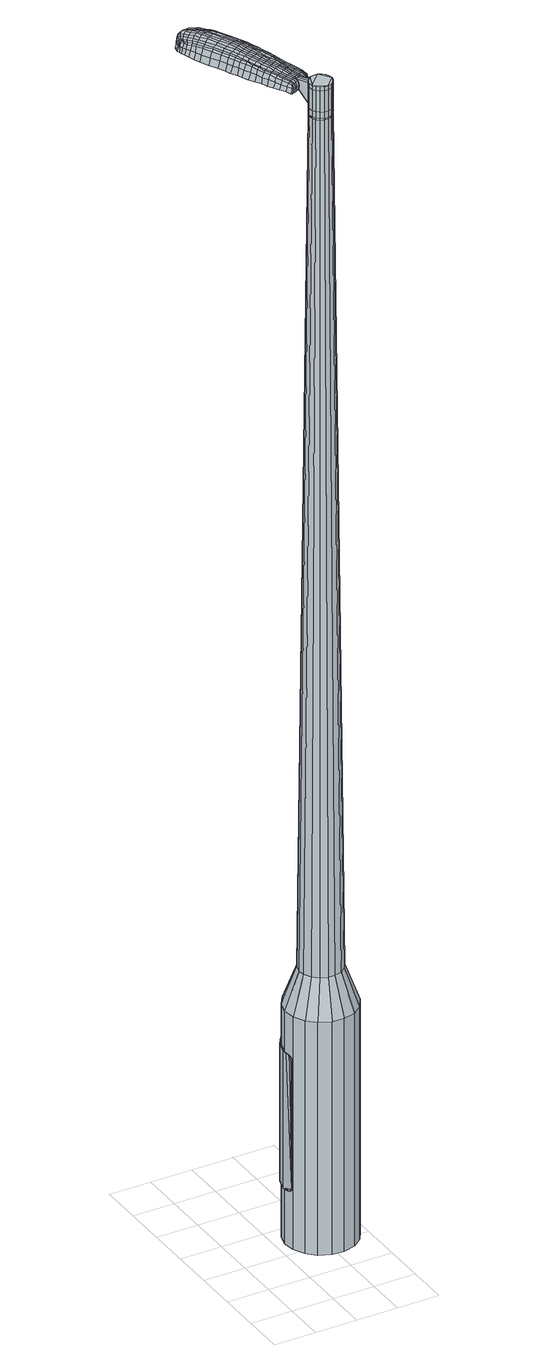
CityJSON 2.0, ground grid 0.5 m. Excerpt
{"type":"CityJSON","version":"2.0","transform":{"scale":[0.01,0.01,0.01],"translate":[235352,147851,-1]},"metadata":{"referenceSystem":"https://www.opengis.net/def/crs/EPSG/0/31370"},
"CityObjects":{
"object1":{"type":"GenericCityObject","attributes":{"cluster":310,"mean_distance_to_centroid":0.306,"new_centroid_x":235353.06,"new_centroid_y":147852.18,"mean_distance_to_camera":7.15,"H1":10.65,"H2":8.72,"Z_final":112.03,"cluster2":-1,"proj_x":235359.12,"proj_y":147849.14,"id_line":52495,"bearing_l":26.68,"distance":6.78,"orientation":"left","G_obj":116.68},"geometry":[{"type":"MultiSurface","lod":"2","boundaries":[[[0,1,2,3]],[[1,4,5,2]],[[4,6,7,5]],[[6,8,9,7]],[[8,10,11,9]],[[10,12,13,11]],[[12,14,15,13]],[[14,16,17,15]],[[16,18,19,17]],[[18,20,21,19]],[[20,22,23,21]],[[22,24,25,23]],[[24,26,27,25]],[[26,28,29,27]],[[28,30,31,29]],[[30,32,33,31]],[[32,34,35,33]],[[34,0,3,35]],[[36,37,38,39]],[[38,40,41,42]],[[41,43,42]],[[42,44,45,46]],[[45,47,46]],[[46,48,49,50]],[[49,51,50]],[[42,46,50,38]],[[50,52,39,38]],[[53,36,39]],[[2,5,7,35]],[[7,9,11,15]],[[11,13,15]],[[15,17,19,23]],[[19,21,23]],[[23,25,27,31]],[[27,29,31]],[[15,23,31,7]],[[31,33,35,7]],[[3,2,35]],[[1,0,54,55]],[[0,34,56,54]],[[34,32,57,56]],[[32,30,58,57]],[[30,28,59,58]],[[28,26,60,59]],[[26,24,61,60]],[[24,22,62,61]],[[22,20,63,62]],[[20,18,64,63]],[[18,16,65,64]],[[16,14,66,65]],[[14,12,67,66]],[[12,10,68,67]],[[10,8,69,68]],[[8,6,70,69]],[[6,4,71,70]],[[4,1,55,71]],[[55,54,72,73]],[[54,56,74,72]],[[56,57,75,74]],[[57,58,76,75]],[[58,59,77,76]],[[59,60,78,77]],[[60,61,79,78]],[[61,62,80,79]],[[62,63,81,80]],[[63,64,82,81]],[[64,65,83,82]],[[65,66,84,83]],[[66,67,85,84]],[[67,68,86,85]],[[68,69,87,86]],[[69,70,88,87]],[[70,71,89,88]],[[71,55,73,89]],[[90,91,92,73]],[[74,93,91,90]],[[94,95,93,74]],[[96,97,95,94]],[[77,98,97,96]],[[78,99,98,77]],[[79,100,99,78]],[[101,102,100,79]],[[81,103,102,101]],[[104,105,103,81]],[[83,106,105,104]],[[107,108,106,83]],[[109,110,108,107]],[[86,111,110,109]],[[87,112,111,86]],[[88,113,112,87]],[[114,115,113,88]],[[73,92,115,114]],[[116,117,118,119]],[[120,116,119,121]],[[122,120,121,123]],[[124,122,123,125]],[[126,124,125,127]],[[128,126,127,129]],[[130,128,129,131]],[[132,130,131,133]],[[134,132,133,135]],[[136,134,135,137]],[[138,136,137,139]],[[140,138,139,141]],[[142,140,141,143]],[[144,142,143,145]],[[146,144,145,147]],[[148,146,147,149]],[[72,90,73]],[[72,74,90]],[[75,94,74]],[[75,76,96,94]],[[76,77,96]],[[80,101,79]],[[80,81,101]],[[82,104,81]],[[82,83,104]],[[84,107,83]],[[84,85,109,107]],[[85,86,109]],[[89,114,88]],[[89,73,114]],[[150,92,91]],[[151,115,92]],[[151,113,115]],[[152,110,111]],[[152,153,108,110]],[[153,106,108]],[[154,105,106]],[[154,103,105]],[[155,102,103]],[[155,100,102]],[[156,97,98]],[[156,157,95,97]],[[157,93,95]],[[150,91,93]],[[39,52,148,158]],[[92,150,159,149]],[[53,39,158,117]],[[150,93,118,159]],[[36,53,117,116]],[[93,157,119,118]],[[37,36,116,120]],[[157,156,121,119]],[[38,37,120,122]],[[156,98,123,121]],[[40,38,122,124]],[[98,99,125,123]],[[41,40,124,126]],[[99,100,127,125]],[[43,41,126,128]],[[100,155,129,127]],[[42,43,128,130]],[[155,103,131,129]],[[44,42,130,132]],[[103,154,133,131]],[[45,44,132,134]],[[154,106,135,133]],[[47,45,134,136]],[[106,153,137,135]],[[46,47,136,138]],[[153,152,139,137]],[[48,46,138,140]],[[152,111,141,139]],[[49,48,140,142]],[[111,112,143,141]],[[51,49,142,144]],[[112,113,145,143]],[[50,51,144,146]],[[113,151,147,145]],[[52,50,146,148]],[[151,92,149,147]],[[148,149,160,161]],[[149,159,162,160]],[[159,118,163,162]],[[118,117,164,163]],[[117,158,165,164]],[[158,148,161,165]],[[166,167,168,169]],[[170,166,169,171]],[[166,170,172,173]],[[167,166,173,174]],[[175,176,177,178]],[[179,175,178,180]],[[175,179,181,182]],[[176,175,182,183]],[[184,185,186,187]],[[188,184,187,189]],[[184,188,190,191]],[[185,184,191,192]],[[193,194,195,196]],[[197,193,196,198]],[[193,197,199,200]],[[194,193,200,201]],[[202,203,204,205]],[[206,202,205,207]],[[202,206,208,209]],[[203,202,209,210]],[[211,212,213,214]],[[215,211,214,216]],[[211,215,217,218]],[[212,211,218,219]],[[220,221,222,223]],[[212,220,223,213]],[[220,212,219,224]],[[221,220,224,225]],[[226,227,228,229]],[[221,226,229,222]],[[226,221,225,230]],[[227,226,230,231]],[[232,170,171,233]],[[227,232,233,228]],[[232,227,231,234]],[[170,232,234,172]],[[235,236,237,238]],[[239,235,238,240]],[[235,239,241,242]],[[236,235,242,243]],[[244,245,246,247]],[[236,244,247,237]],[[244,236,243,248]],[[245,244,248,249]],[[250,251,252,253]],[[245,250,253,246]],[[250,245,249,254]],[[251,250,254,255]],[[256,257,258,259]],[[251,256,259,252]],[[256,251,255,260]],[[257,256,260,261]],[[262,167,174,263]],[[257,262,263,258]],[[262,257,261,264]],[[167,262,264,168]],[[265,266,267,268]],[[269,265,268,270]],[[265,269,271,272]],[[266,265,272,273]],[[274,275,276,277]],[[266,274,277,267]],[[274,266,273,278]],[[275,274,278,279]],[[280,281,282,283]],[[275,280,283,276]],[[280,275,279,284]],[[281,280,284,285]],[[286,179,180,287]],[[281,286,287,282]],[[286,281,285,288]],[[179,286,288,181]],[[289,290,291,292]],[[293,289,292,294]],[[289,293,295,296]],[[290,289,296,297]],[[298,299,300,301]],[[290,298,301,291]],[[298,290,297,302]],[[299,298,302,303]],[[304,305,306,307]],[[299,304,307,300]],[[304,299,303,308]],[[305,304,308,309]],[[310,311,312,313]],[[305,310,313,306]],[[310,305,309,314]],[[311,310,314,315]],[[316,176,183,317]],[[311,316,317,312]],[[316,311,315,318]],[[176,316,318,177]],[[319,205,204,320]],[[321,319,320,322]],[[319,321,323,324]],[[205,319,324,207]],[[325,321,322,326]],[[327,325,326,328]],[[325,327,329,330]],[[321,325,330,323]],[[331,327,328,332]],[[333,331,332,334]],[[331,333,335,336]],[[327,331,336,329]],[[337,333,334,338]],[[339,337,338,340]],[[337,339,341,342]],[[333,337,342,335]],[[343,339,340,344]],[[194,343,344,195]],[[343,194,201,345]],[[339,343,345,341]],[[346,347,192,191]],[[348,346,191,190]],[[346,348,349,350]],[[347,346,350,351]],[[352,353,351,350]],[[354,352,350,349]],[[352,354,355,356]],[[353,352,356,357]],[[358,359,357,356]],[[360,358,356,355]],[[358,360,361,362]],[[359,358,362,363]],[[364,365,363,362]],[[366,364,362,361]],[[364,366,199,197]],[[365,364,197,198]],[[367,368,369,370]],[[269,367,370,271]],[[367,269,270,371]],[[368,367,371,372]],[[373,188,189,374]],[[368,373,374,369]],[[373,368,372,375]],[[188,373,375,190]],[[376,377,378,379]],[[215,376,379,217]],[[376,215,216,380]],[[377,376,380,381]],[[382,383,384,385]],[[377,382,385,378]],[[382,377,381,386]],[[383,382,386,387]],[[388,185,192,389]],[[383,388,389,384]],[[388,383,387,390]],[[185,388,390,186]],[[391,392,393,394]],[[173,391,394,174]],[[391,173,172,395]],[[392,391,395,396]],[[397,398,399,400]],[[392,397,400,393]],[[397,392,396,401]],[[398,397,401,402]],[[403,196,195,404]],[[398,403,404,399]],[[403,398,402,405]],[[196,403,405,198]],[[406,407,408,409]],[[178,406,409,180]],[[406,178,177,410]],[[407,406,410,411]],[[412,200,199,413]],[[407,412,413,408]],[[412,407,411,414]],[[200,412,414,201]],[[415,416,417,418]],[[293,415,418,295]],[[415,293,294,419]],[[416,415,419,420]],[[421,206,207,422]],[[416,421,422,417]],[[421,416,420,423]],[[206,421,423,208]],[[424,425,426,427]],[[239,424,427,241]],[[424,239,240,428]],[[425,424,428,429]],[[430,431,432,433]],[[425,430,433,426]],[[430,425,429,434]],[[431,430,434,435]],[[436,203,210,437]],[[431,436,437,432]],[[436,431,435,438]],[[203,436,438,204]],[[439,440,429,428]],[[238,439,428,240]],[[439,238,237,441]],[[440,439,441,442]],[[443,444,435,434]],[[440,443,434,429]],[[443,440,442,445]],[[444,443,445,446]],[[447,320,204,438]],[[444,447,438,435]],[[447,444,446,448]],[[320,447,448,322]],[[449,450,451,452]],[[296,449,452,297]],[[449,296,295,418]],[[450,449,418,417]],[[453,324,323,454]],[[450,453,454,451]],[[453,450,417,422]],[[324,453,422,207]],[[455,456,442,441]],[[247,455,441,237]],[[455,247,246,457]],[[456,455,457,458]],[[459,460,446,445]],[[456,459,445,442]],[[459,456,458,461]],[[460,459,461,462]],[[463,326,322,448]],[[460,463,448,446]],[[463,460,462,464]],[[326,463,464,328]],[[465,466,467,468]],[[302,465,468,303]],[[465,302,297,452]],[[466,465,452,451]],[[469,330,329,470]],[[466,469,470,467]],[[469,466,451,454]],[[330,469,454,323]],[[471,472,458,457]],[[253,471,457,246]],[[471,253,252,473]],[[472,471,473,474]],[[475,476,462,461]],[[472,475,461,458]],[[475,472,474,477]],[[476,475,477,478]],[[479,332,328,464]],[[476,479,464,462]],[[479,476,478,480]],[[332,479,480,334]],[[481,482,483,484]],[[308,481,484,309]],[[481,308,303,468]],[[482,481,468,467]],[[485,336,335,486]],[[482,485,486,483]],[[485,482,467,470]],[[336,485,470,329]],[[487,488,474,473]],[[259,487,473,252]],[[487,259,258,489]],[[488,487,489,490]],[[491,492,478,477]],[[488,491,477,474]],[[491,488,490,493]],[[492,491,493,494]],[[495,338,334,480]],[[492,495,480,478]],[[495,492,494,496]],[[338,495,496,340]],[[497,498,499,500]],[[314,497,500,315]],[[497,314,309,484]],[[498,497,484,483]],[[501,342,341,502]],[[498,501,502,499]],[[501,498,483,486]],[[342,501,486,335]],[[503,504,490,489]],[[263,503,489,258]],[[503,263,174,394]],[[504,503,394,393]],[[505,506,494,493]],[[504,505,493,490]],[[505,504,393,400]],[[506,505,400,399]],[[507,344,340,496]],[[506,507,496,494]],[[507,506,399,404]],[[344,507,404,195]],[[508,509,411,410]],[[318,508,410,177]],[[508,318,315,500]],[[509,508,500,499]],[[510,345,201,414]],[[509,510,414,411]],[[510,509,499,502]],[[345,510,502,341]],[[511,512,372,371]],[[268,511,371,270]],[[511,268,267,513]],[[512,511,513,514]],[[515,348,190,375]],[[512,515,375,372]],[[515,512,514,516]],[[348,515,516,349]],[[517,518,519,520]],[[218,517,520,219]],[[517,218,217,379]],[[518,517,379,378]],[[521,522,523,524]],[[518,521,524,519]],[[521,518,378,385]],[[522,521,385,384]],[[525,347,351,526]],[[522,525,526,523]],[[525,522,384,389]],[[347,525,389,192]],[[527,528,514,513]],[[277,527,513,267]],[[527,277,276,529]],[[528,527,529,530]],[[531,354,349,516]],[[528,531,516,514]],[[531,528,530,532]],[[354,531,532,355]],[[533,534,535,536]],[[224,533,536,225]],[[533,224,219,520]],[[534,533,520,519]],[[537,538,539,540]],[[534,537,540,535]],[[537,534,519,524]],[[538,537,524,523]],[[541,353,357,542]],[[538,541,542,539]],[[541,538,523,526]],[[353,541,526,351]],[[543,544,530,529]],[[283,543,529,276]],[[543,283,282,545]],[[544,543,545,546]],[[547,360,355,532]],[[544,547,532,530]],[[547,544,546,548]],[[360,547,548,361]],[[549,550,551,552]],[[230,549,552,231]],[[549,230,225,536]],[[550,549,536,535]],[[553,554,555,556]],[[550,553,556,551]],[[553,550,535,540]],[[554,553,540,539]],[[557,359,363,558]],[[554,557,558,555]],[[557,554,539,542]],[[359,557,542,357]],[[559,560,546,545]],[[287,559,545,282]],[[559,287,180,409]],[[560,559,409,408]],[[561,366,361,548]],[[560,561,548,546]],[[561,560,408,413]],[[366,561,413,199]],[[562,563,396,395]],[[234,562,395,172]],[[562,234,231,552]],[[563,562,552,551]],[[564,565,402,401]],[[563,564,401,396]],[[564,563,551,556]],[[565,564,556,555]],[[566,365,198,405]],[[565,566,405,402]],[[566,565,555,558]],[[365,566,558,363]],[[567,568,569,570]],[[570,569,571,572]],[[573,571,569,574]],[[574,569,568,575]],[[576,577,578,579]],[[579,578,580,581]],[[582,580,578,583]],[[583,578,577,584]],[[585,586,587,588]],[[588,587,589,590]],[[591,589,587,592]],[[592,587,586,593]],[[594,595,596,597]],[[597,596,598,599]],[[600,598,596,601]],[[601,596,595,602]],[[603,604,605,606]],[[606,605,607,608]],[[609,607,605,610]],[[610,605,604,611]],[[612,613,614,615]],[[615,614,616,617]],[[618,616,614,619]],[[619,614,613,620]],[[621,622,623,624]],[[624,623,613,612]],[[620,613,623,625]],[[625,623,622,626]],[[627,628,629,630]],[[630,629,622,621]],[[626,622,629,631]],[[631,629,628,632]],[[572,571,633,634]],[[634,633,628,627]],[[632,628,633,635]],[[635,633,571,573]],[[636,637,638,639]],[[639,638,640,641]],[[642,640,638,643]],[[643,638,637,644]],[[645,646,647,648]],[[648,647,637,636]],[[644,637,647,649]],[[649,647,646,650]],[[651,652,653,654]],[[654,653,646,645]],[[650,646,653,655]],[[655,653,652,656]],[[657,658,659,660]],[[660,659,652,651]],[[656,652,659,661]],[[661,659,658,662]],[[575,568,663,664]],[[664,663,658,657]],[[662,658,663,665]],[[665,663,568,567]],[[666,667,668,669]],[[669,668,670,671]],[[672,670,668,673]],[[673,668,667,674]],[[675,676,677,678]],[[678,677,667,666]],[[674,667,677,679]],[[679,677,676,680]],[[681,682,683,684]],[[684,683,676,675]],[[680,676,683,685]],[[685,683,682,686]],[[581,580,687,688]],[[688,687,682,681]],[[686,682,687,689]],[[689,687,580,582]],[[690,691,692,693]],[[693,692,694,695]],[[696,694,692,697]],[[697,692,691,698]],[[699,700,701,702]],[[702,701,691,690]],[[698,691,701,703]],[[703,701,700,704]],[[705,706,707,708]],[[708,707,700,699]],[[704,700,707,709]],[[709,707,706,710]],[[711,712,713,714]],[[714,713,706,705]],[[710,706,713,715]],[[715,713,712,716]],[[584,577,717,718]],[[718,717,712,711]],[[716,712,717,719]],[[719,717,577,576]],[[603,606,720,721]],[[721,720,722,723]],[[724,722,720,725]],[[725,720,606,608]],[[723,722,726,727]],[[727,726,728,729]],[[730,728,726,731]],[[731,726,722,724]],[[729,728,732,733]],[[733,732,734,735]],[[736,734,732,737]],[[737,732,728,730]],[[735,734,738,739]],[[739,738,740,741]],[[742,740,738,743]],[[743,738,734,736]],[[741,740,744,745]],[[745,744,595,594]],[[602,595,744,746]],[[746,744,740,742]],[[593,747,748,592]],[[592,748,749,591]],[[750,749,748,751]],[[751,748,747,752]],[[752,753,754,751]],[[751,754,755,750]],[[756,755,754,757]],[[757,754,753,758]],[[758,759,760,757]],[[757,760,761,756]],[[762,761,760,763]],[[763,760,759,764]],[[764,765,766,763]],[[763,766,767,762]],[[600,767,766,598]],[[598,766,765,599]],[[768,769,770,771]],[[771,770,670,672]],[[671,670,770,772]],[[772,770,769,773]],[[590,589,774,775]],[[775,774,769,768]],[[773,769,774,776]],[[776,774,589,591]],[[777,778,779,780]],[[780,779,616,618]],[[617,616,779,781]],[[781,779,778,782]],[[783,784,785,786]],[[786,785,778,777]],[[782,778,785,787]],[[787,785,784,788]],[[593,586,789,790]],[[790,789,784,783]],[[788,784,789,791]],[[791,789,586,585]],[[792,793,794,795]],[[795,794,574,575]],[[573,574,794,796]],[[796,794,793,797]],[[798,799,800,801]],[[801,800,793,792]],[[797,793,800,802]],[[802,800,799,803]],[[594,597,804,805]],[[805,804,799,798]],[[803,799,804,806]],[[806,804,597,599]],[[807,808,809,810]],[[810,809,579,581]],[[576,579,809,811]],[[811,809,808,812]],[[600,601,813,814]],[[814,813,808,807]],[[812,808,813,815]],[[815,813,601,602]],[[816,694,817]],[[817,694,696]],[[695,694,818]],[[818,694,816,819]],[[608,607,820,821]],[[821,820,816,817]],[[819,816,820,822]],[[822,820,607,609]],[[823,824,640,825]],[[825,640,642]],[[641,640,826]],[[826,640,824,827]],[[828,829,830,831]],[[831,830,824,823]],[[827,824,830,832]],[[832,830,829,833]],[[611,604,834,835]],[[835,834,829,828]],[[833,829,834,836]],[[836,834,604,603]],[[827,837,838,826]],[[826,838,639,641]],[[636,639,838,839]],[[839,838,837,840]],[[833,841,842,832]],[[832,842,837,827]],[[840,837,842,843]],[[843,842,841,844]],[[603,721,845,836]],[[836,845,841,833]],[[844,841,845,846]],[[846,845,721,723]],[[847,848,849]],[[849,848,697,698]],[[696,697,848,817]],[[724,725,850,851]],[[851,850,848,847]],[[817,848,850,821]],[[821,850,725,608]],[[840,852,853,839]],[[839,853,648,636]],[[645,648,853,854]],[[854,853,852,855]],[[844,856,857,843]],[[843,857,852,840]],[[855,852,857,858]],[[858,857,856,859]],[[723,727,860,846]],[[846,860,856,844]],[[859,856,860,861]],[[861,860,727,729]],[[862,863,864]],[[864,863,703,704]],[[698,703,863,849]],[[849,863,847]],[[730,731,865,866]],[[866,865,863,862]],[[847,863,865,851]],[[851,865,731,724]],[[855,867,868,854]],[[854,868,654,645]],[[651,654,868,869]],[[869,868,867,870]],[[859,871,872,858]],[[858,872,867,855]],[[870,867,872,873]],[[873,872,871,874]],[[729,733,875,861]],[[861,875,871,859]],[[874,871,875,876]],[[876,875,733,735]],[[877,878,879,880]],[[880,879,709,710]],[[704,709,879,864]],[[864,879,878,862]],[[736,737,881,882]],[[882,881,878,877]],[[862,878,881,866]],[[866,881,737,730]],[[870,883,884,869]],[[869,884,660,651]],[[657,660,884,885]],[[885,884,883,886]],[[874,887,888,873]],[[873,888,883,870]],[[886,883,888,889]],[[889,888,887,890]],[[735,739,891,876]],[[876,891,887,874]],[[890,887,891,892]],[[892,891,739,741]],[[893,894,895,896]],[[896,895,715,716]],[[710,715,895,880]],[[880,895,894,877]],[[742,743,897,898]],[[898,897,894,893]],[[877,894,897,882]],[[882,897,743,736]],[[886,899,900,885]],[[885,900,664,657]],[[575,664,900,795]],[[795,900,899,792]],[[890,901,902,889]],[[889,902,899,886]],[[792,899,902,801]],[[801,902,901,798]],[[741,745,903,892]],[[892,903,901,890]],[[798,901,903,805]],[[805,903,745,594]],[[812,904,905,811]],[[811,905,719,576]],[[716,719,905,896]],[[896,905,904,893]],[[602,746,906,815]],[[815,906,904,812]],[[893,904,906,898]],[[898,906,746,742]],[[773,907,908,772]],[[772,908,669,671]],[[666,669,908,909]],[[909,908,907,910]],[[591,749,911,776]],[[776,911,907,773]],[[910,907,911,912]],[[912,911,749,750]],[[913,914,915,916]],[[916,915,619,620]],[[618,619,915,780]],[[780,915,914,777]],[[917,918,919,920]],[[920,919,914,913]],[[777,914,919,786]],[[786,919,918,783]],[[752,747,921,922]],[[922,921,918,917]],[[783,918,921,790]],[[790,921,747,593]],[[910,923,924,909]],[[909,924,678,666]],[[675,678,924,925]],[[925,924,923,926]],[[750,755,927,912]],[[912,927,923,910]],[[926,923,927,928]],[[928,927,755,756]],[[929,930,931,932]],[[932,931,625,626]],[[620,625,931,916]],[[916,931,930,913]],[[933,934,935,936]],[[936,935,930,929]],[[913,930,935,920]],[[920,935,934,917]],[[758,753,937,938]],[[938,937,934,933]],[[917,934,937,922]],[[922,937,753,752]],[[926,939,940,925]],[[925,940,684,675]],[[681,684,940,941]],[[941,940,939,942]],[[756,761,943,928]],[[928,943,939,926]],[[942,939,943,944]],[[944,943,761,762]],[[945,946,947,948]],[[948,947,631,632]],[[626,631,947,932]],[[932,947,946,929]],[[949,950,951,952]],[[952,951,946,945]],[[929,946,951,936]],[[936,951,950,933]],[[764,759,953,954]],[[954,953,950,949]],[[933,950,953,938]],[[938,953,759,758]],[[942,955,956,941]],[[941,956,688,681]],[[581,688,956,810]],[[810,956,955,807]],[[762,767,957,944]],[[944,957,955,942]],[[807,955,957,814]],[[814,957,767,600]],[[797,958,959,796]],[[796,959,635,573]],[[632,635,959,948]],[[948,959,958,945]],[[803,960,961,802]],[[802,961,958,797]],[[945,958,961,952]],[[952,961,960,949]],[[599,765,962,806]],[[806,962,960,803]],[[949,960,962,954]],[[954,962,765,764]],[[567,570,169,168]],[[570,572,171,169]],[[582,583,182,181]],[[583,584,183,182]],[[585,588,187,186]],[[588,590,189,187]],[[609,610,209,208]],[[610,611,210,209]],[[612,615,214,213]],[[615,617,216,214]],[[621,624,223,222]],[[624,612,213,223]],[[627,630,229,228]],[[630,621,222,229]],[[572,634,233,171]],[[634,627,228,233]],[[642,643,242,241]],[[643,644,243,242]],[[644,649,248,243]],[[649,650,249,248]],[[650,655,254,249]],[[655,656,255,254]],[[656,661,260,255]],[[661,662,261,260]],[[662,665,264,261]],[[665,567,168,264]],[[672,673,272,271]],[[673,674,273,272]],[[674,679,278,273]],[[679,680,279,278]],[[680,685,284,279]],[[685,686,285,284]],[[686,689,288,285]],[[689,582,181,288]],[[690,693,292,291]],[[693,695,294,292]],[[699,702,301,300]],[[702,690,291,301]],[[705,708,307,306]],[[708,699,300,307]],[[711,714,313,312]],[[714,705,306,313]],[[584,718,317,183]],[[718,711,312,317]],[[768,771,370,369]],[[771,672,271,370]],[[590,775,374,189]],[[775,768,369,374]],[[617,781,380,216]],[[781,782,381,380]],[[782,787,386,381]],[[787,788,387,386]],[[788,791,390,387]],[[791,585,186,390]],[[695,818,419,294]],[[818,819,420,419]],[[819,822,423,420]],[[822,609,208,423]],[[823,825,427,426]],[[825,642,241,427]],[[828,831,433,432]],[[831,823,426,433]],[[611,835,437,210]],[[835,828,432,437]],[[963,964,965,966]],[[967,968,966,965]],[[969,970,971,972]],[[973,974,975,976]],[[964,977,978,965]],[[979,967,965,978]],[[980,969,972,981]],[[982,983,974,973]],[[977,984,985,978]],[[985,986,979,978]],[[987,980,981,988]],[[989,983,982,990]],[[984,991,992,985]],[[992,993,986,985]],[[994,987,988,995]],[[996,989,990,997]],[[998,999,1000,1001]],[[1002,1003,999,998]],[[1002,1004,1005,1003]],[[1004,1006,1007,1005]],[[1008,1009,1010,1011]],[[1012,1013,1009,1008]],[[1014,1015,1013,1012]],[[1016,1017,1015,1014]],[[1011,1000,999,1008]],[[1008,999,1003,1012]],[[1003,1005,1014,1012]],[[1005,1007,1016,1014]],[[972,971,968,967]],[[981,972,967,979]],[[986,988,981,979]],[[993,995,988,986]],[[973,976,970,969]],[[982,973,969,980]],[[990,982,980,987]],[[997,990,987,994]],[[974,998,1001,975]],[[983,1002,998,974]],[[1004,1002,983,989]],[[1006,1004,989,996]],[[1018,1019,1020,1021]],[[1020,1022,1023,1024]],[[1020,1024,1025,1026]],[[1020,1026,1021]],[[1027,1018,1021,1028]],[[1029,1028,1021,1030]],[[1031,1030,1021]],[[1032,1020,1019,1033]],[[1034,1032,1033,1035]],[[1036,1034,1035,1037]],[[1038,1036,1037,1039]],[[1040,1038,1039,1041]],[[1041,1042,1043,1044]],[[1041,1044,1045,1046]],[[1041,1046,1047,1048]],[[1047,1049,1050,1051]],[[1047,1051,1052,1053]],[[1047,1053,1048]],[[1041,1048,1040]],[[1054,1055,1019,1018]],[[1056,1057,1022,1020]],[[1058,1059,1031,1021]],[[1055,1060,1033,1019]],[[1061,1056,1020,1032]],[[1060,1062,1035,1033]],[[1063,1061,1032,1034]],[[1062,1064,1037,1035]],[[1065,1063,1034,1036]],[[1064,1066,1039,1037]],[[1067,1065,1036,1038]],[[1066,1068,1041,1039]],[[1069,1067,1038,1040]],[[1068,1070,1042,1041]],[[1071,1072,1049,1047]],[[1073,1069,1040,1048]],[[1043,1042,1070,1074]],[[1044,1043,1074,1075]],[[1045,1044,1075,1076]],[[1046,1045,1076,1077]],[[1047,1046,1077,1071]],[[1078,1054,1018,1027]],[[1079,1078,1027,1028]],[[1080,1079,1028,1029]],[[1081,1080,1029,1030]],[[1059,1081,1030,1031]],[[1023,1022,1057,1082]],[[1050,1049,1072,1083]],[[1024,1023,1082,1084]],[[1025,1024,1084,1085]],[[1026,1025,1085,1086]],[[1021,1026,1086,1058]],[[1051,1050,1083,1087]],[[1052,1051,1087,1088]],[[1053,1052,1088,1089]],[[1048,1053,1089,1073]]]}]}
},
"vertices":[
[85,157,384],[99,161,384],[99,161,96],[85,157,96],[113,160,384],[113,160,96],[127,154,384],[127,154,96],[137,144,384],[137,144,96],[144,131,384],[144,131,96],[146,116,384],[146,116,96],[142,102,384],[142,102,96],[134,90,384],[134,90,96],[123,81,384],[123,81,96],[108,77,384],[108,77,96],[94,78,384],[94,78,96],[80,84,384],[80,84,96],[70,94,384],[70,94,96],[63,107,384],[63,107,96],[61,121,384],[61,121,96],[65,136,384],[65,136,96],[73,148,384],[73,148,96],[91,124,1524],[90,120,1524],[91,115,1524],[97,131,1524],[93,111,1524],[96,108,1524],[105,106,1524],[100,106,1524],[110,107,1524],[113,110,1524],[117,118,1524],[116,114,1524],[116,123,1524],[114,127,1524],[107,132,1524],[111,130,1524],[102,132,1524],[94,128,1524],[92,141,429],[101,144,429],[85,136,429],[80,129,429],[78,120,429],[79,112,429],[83,104,429],[90,98,429],[98,94,429],[106,94,429],[115,96,429],[122,102,429],[127,109,429],[129,117,429],[128,126,429],[124,134,429],[117,140,429],[109,143,429],[97,131,1483],[102,132,1483],[94,128,1483],[91,124,1483],[90,120,1483],[91,115,1483],[93,111,1483],[96,108,1483],[100,106,1483],[105,106,1483],[110,107,1483],[113,110,1483],[116,114,1483],[117,118,1483],[116,123,1483],[114,127,1483],[111,130,1483],[107,132,1483],[98,130,1483],[98,130,1485],[102,132,1485],[94,128,1485],[92,124,1483],[92,124,1485],[91,120,1483],[91,120,1485],[91,115,1485],[93,111,1485],[96,108,1485],[101,106,1483],[101,106,1485],[105,106,1485],[109,107,1483],[109,107,1485],[113,110,1485],[115,114,1483],[115,114,1485],[116,118,1483],[116,118,1485],[116,123,1485],[114,127,1485],[111,130,1485],[107,131,1483],[107,131,1485],[91,124,1519],[94,128,1519],[94,128,1493],[91,124,1493],[90,120,1519],[90,120,1493],[91,115,1519],[91,115,1493],[93,111,1519],[93,111,1493],[96,108,1519],[96,108,1493],[100,106,1519],[100,106,1493],[105,106,1519],[105,106,1493],[110,107,1519],[110,107,1493],[113,110,1519],[113,110,1493],[116,114,1519],[116,114,1493],[117,118,1519],[117,118,1493],[116,123,1519],[116,123,1493],[114,127,1519],[114,127,1493],[111,130,1519],[111,130,1493],[107,132,1519],[107,132,1493],[102,132,1519],[102,132,1493],[97,131,1485],[107,132,1485],[117,118,1485],[116,114,1485],[110,107,1485],[100,106,1485],[90,120,1485],[91,124,1485],[97,131,1519],[97,131,1493],[92,149,1513],[92,149,1518],[89,148,1513],[86,146,1513],[86,146,1518],[89,148,1518],[73,223,1519],[76,216,1518],[77,218,1509],[74,224,1510],[70,230,1519],[70,232,1510],[69,229,1526],[72,221,1525],[75,215,1525],[39,205,1519],[42,199,1518],[44,199,1525],[41,205,1525],[35,213,1519],[36,213,1526],[33,214,1510],[37,206,1510],[40,200,1509],[21,279,1519],[25,281,1519],[24,281,1513],[21,280,1513],[18,276,1519],[18,277,1513],[19,275,1524],[22,277,1524],[26,279,1524],[55,213,1530],[58,206,1529],[61,208,1529],[58,214,1530],[51,221,1531],[54,222,1531],[47,219,1530],[52,211,1530],[55,205,1529],[91,141,1512],[94,142,1512],[93,143,1517],[91,142,1517],[89,139,1512],[88,141,1517],[88,140,1506],[91,141,1506],[93,143,1506],[46,275,1519],[47,272,1519],[48,274,1512],[46,276,1512],[44,277,1518],[45,278,1512],[43,276,1522],[44,274,1523],[46,271,1524],[50,268,1519],[53,263,1519],[54,265,1512],[51,270,1512],[49,267,1524],[52,262,1525],[56,258,1519],[59,251,1519],[60,253,1511],[57,260,1511],[55,257,1526],[59,250,1526],[65,241,1519],[65,243,1510],[64,239,1526],[103,155,1513],[100,162,1513],[99,161,1518],[102,154,1517],[105,149,1512],[104,150,1516],[105,151,1506],[103,156,1507],[100,163,1507],[97,169,1514],[94,176,1515],[93,174,1520],[96,167,1519],[97,170,1507],[94,177,1507],[91,182,1515],[88,189,1516],[87,188,1522],[90,181,1521],[92,184,1508],[89,191,1508],[85,196,1517],[82,203,1517],[81,201,1524],[84,195,1523],[86,198,1508],[83,205,1509],[79,210,1518],[78,208,1524],[80,211,1509],[13,260,1519],[14,256,1519],[16,257,1524],[14,260,1523],[13,262,1518],[14,262,1522],[11,262,1512],[12,260,1512],[13,257,1512],[16,252,1519],[18,247,1519],[20,247,1525],[17,252,1524],[14,252,1512],[16,247,1512],[21,241,1519],[24,234,1519],[26,234,1526],[22,241,1526],[19,241,1511],[22,234,1511],[29,224,1519],[31,223,1526],[27,224,1510],[75,141,1513],[72,148,1513],[70,148,1507],[74,142,1507],[79,137,1512],[77,137,1506],[79,138,1516],[77,141,1517],[73,148,1518],[68,154,1514],[64,161,1515],[63,161,1507],[66,155,1507],[69,154,1519],[66,161,1520],[60,167,1515],[57,174,1516],[55,174,1508],[59,168,1508],[62,167,1521],[58,174,1522],[53,180,1517],[49,187,1517],[47,187,1509],[51,181,1508],[55,180,1523],[51,186,1524],[46,193,1518],[44,193,1509],[48,193,1524],[88,147,1519],[91,148,1519],[85,153,1520],[87,154,1520],[82,152,1520],[86,145,1519],[82,160,1522],[84,161,1522],[78,167,1523],[81,168,1523],[75,165,1523],[79,159,1521],[75,173,1524],[77,174,1524],[72,180,1525],[74,181,1525],[69,178,1525],[72,172,1524],[68,186,1526],[71,188,1526],[65,193,1527],[68,194,1527],[62,192,1527],[65,185,1526],[61,200,1528],[64,201,1528],[58,198,1528],[24,275,1527],[27,276,1527],[20,272,1526],[22,268,1527],[26,271,1528],[29,272,1528],[28,265,1529],[32,267,1529],[25,263,1528],[28,256,1530],[32,259,1530],[35,260,1530],[35,252,1531],[38,254,1531],[31,250,1530],[36,242,1531],[39,244,1531],[42,245,1531],[45,232,1531],[48,234,1531],[41,230,1531],[13,264,1518],[13,267,1519],[12,268,1513],[11,265,1513],[14,263,1523],[15,266,1523],[16,272,1519],[15,272,1513],[17,271,1524],[42,278,1518],[40,279,1518],[40,278,1523],[42,277,1523],[43,279,1513],[40,281,1513],[36,281,1519],[32,281,1519],[33,280,1524],[36,279,1523],[36,282,1513],[32,282,1513],[28,281,1519],[29,280,1524],[28,282,1513],[71,220,1528],[69,219,1528],[72,213,1528],[74,214,1527],[67,228,1528],[66,227,1529],[67,218,1529],[64,217,1530],[67,210,1529],[70,212,1528],[63,226,1529],[60,225,1530],[61,216,1530],[64,209,1529],[57,224,1531],[42,206,1528],[44,207,1529],[40,215,1529],[38,213,1528],[46,200,1527],[48,201,1528],[48,209,1529],[43,217,1530],[51,203,1528],[80,135,1512],[82,136,1512],[82,138,1517],[80,137,1517],[79,136,1506],[81,137,1506],[85,138,1512],[85,139,1517],[84,138,1506],[104,147,1512],[103,147,1512],[103,148,1506],[105,148,1506],[103,148,1517],[102,147,1517],[101,145,1512],[98,144,1512],[98,145,1506],[101,147,1506],[100,146,1517],[98,145,1517],[96,143,1512],[96,144,1506],[95,144,1517],[101,153,1519],[100,152,1519],[98,160,1520],[96,159,1520],[98,151,1519],[95,150,1519],[94,158,1520],[92,157,1520],[93,149,1519],[90,156,1520],[78,142,1519],[80,142,1519],[76,149,1520],[74,148,1520],[83,144,1519],[79,150,1520],[95,167,1521],[93,166,1521],[92,173,1522],[90,173,1522],[91,165,1521],[89,164,1521],[88,172,1522],[86,170,1523],[86,162,1522],[83,169,1523],[71,155,1521],[73,156,1521],[69,162,1522],[67,161,1522],[76,157,1521],[72,164,1522],[89,180,1523],[87,179,1523],[86,187,1524],[84,186,1524],[85,178,1523],[83,177,1524],[82,185,1525],[79,184,1525],[80,176,1524],[77,182,1525],[63,168,1523],[65,169,1523],[62,175,1524],[60,174,1524],[69,170,1524],[65,177,1525],[83,194,1525],[81,193,1525],[80,200,1526],[78,200,1526],[79,192,1526],[76,190,1526],[76,198,1527],[73,197,1527],[74,189,1526],[70,196,1527],[56,181,1525],[58,181,1525],[55,188,1526],[53,187,1526],[62,183,1526],[58,190,1527],[77,207,1527],[75,206,1527],[73,205,1527],[70,204,1528],[67,202,1528],[49,193,1527],[51,194,1527],[55,196,1528],[15,261,1525],[16,264,1525],[16,258,1526],[17,261,1526],[18,268,1526],[19,264,1527],[43,275,1525],[41,276,1525],[43,273,1526],[45,272,1525],[38,277,1525],[34,278,1526],[36,274,1527],[40,273,1526],[30,277,1526],[32,273,1527],[18,253,1526],[19,256,1527],[21,248,1527],[22,250,1528],[22,259,1528],[25,253,1529],[47,267,1526],[45,268,1527],[48,262,1528],[51,262,1527],[42,268,1527],[39,268,1528],[42,262,1529],[46,262,1528],[35,268,1528],[39,261,1530],[23,242,1528],[25,244,1529],[27,235,1528],[29,236,1529],[28,247,1529],[32,239,1530],[53,257,1528],[51,257,1528],[55,249,1529],[57,249,1528],[49,256,1529],[45,256,1530],[49,248,1530],[52,249,1530],[42,255,1530],[46,247,1531],[32,224,1529],[34,226,1529],[38,228,1530],[62,239,1528],[60,238,1529],[58,238,1530],[55,237,1530],[51,235,1531],[75,217,1509],[74,215,1518],[71,222,1518],[72,224,1509],[68,230,1519],[69,231,1510],[67,228,1525],[71,220,1525],[73,214,1525],[46,200,1525],[44,200,1518],[40,206,1518],[42,206,1525],[36,214,1519],[38,214,1525],[34,215,1510],[39,207,1509],[42,201,1509],[25,279,1513],[26,278,1519],[23,277,1519],[22,278,1513],[20,275,1519],[19,275,1513],[21,273,1524],[23,276,1524],[26,277,1524],[61,208,1528],[58,207,1528],[55,213,1529],[58,215,1529],[51,221,1529],[54,223,1529],[48,219,1529],[52,211,1529],[55,205,1528],[92,145,1516],[93,144,1512],[90,143,1512],[90,144,1516],[88,141,1512],[87,142,1516],[87,142,1506],[90,144,1506],[92,145,1506],[47,272,1512],[46,271,1519],[44,274,1518],[45,275,1512],[43,275,1518],[43,276,1512],[42,274,1522],[43,273,1523],[45,270,1523],[52,264,1512],[51,262,1519],[48,267,1519],[49,269,1512],[47,266,1524],[50,261,1525],[58,252,1511],[58,250,1519],[54,257,1519],[55,259,1511],[53,256,1525],[57,249,1526],[63,240,1519],[64,242,1510],[62,239,1526],[97,160,1518],[98,161,1513],[101,154,1513],[100,153,1517],[103,149,1512],[102,150,1515],[103,151,1506],[101,155,1506],[98,162,1507],[91,174,1520],[92,175,1514],[95,168,1514],[94,167,1519],[96,169,1507],[93,176,1507],[85,187,1522],[86,189,1516],[89,182,1515],[88,180,1521],[90,183,1508],[87,190,1508],[79,201,1523],[80,202,1517],[83,195,1516],[82,194,1522],[84,197,1508],[81,204,1508],[77,209,1517],[76,207,1524],[78,211,1509],[17,257,1523],[16,257,1519],[15,260,1518],[16,260,1523],[15,262,1518],[16,262,1522],[13,262,1512],[14,260,1512],[15,257,1512],[22,247,1525],[20,247,1519],[18,253,1519],[19,253,1524],[16,253,1512],[18,248,1512],[27,235,1526],[26,235,1519],[22,242,1519],[24,242,1525],[21,242,1511],[24,235,1511],[31,224,1519],[33,224,1526],[29,225,1510],[72,149,1507],[73,149,1513],[77,142,1513],[76,143,1506],[80,138,1512],[79,139,1506],[80,139,1515],[78,143,1517],[75,149,1518],[64,162,1507],[66,162,1514],[70,155,1514],[68,156,1507],[71,155,1519],[67,162,1520],[57,175,1508],[58,175,1516],[62,168,1515],[60,169,1508],[64,168,1521],[60,175,1522],[49,188,1508],[51,188,1517],[55,181,1516],[53,182,1508],[56,181,1522],[53,188,1523],[47,194,1517],[46,194,1509],[49,194,1524],[88,148,1518],[90,149,1518],[85,154,1519],[87,155,1519],[82,153,1519],[85,146,1518],[81,161,1520],[84,162,1520],[78,167,1521],[80,168,1521],[75,166,1521],[79,159,1520],[75,174,1523],[77,175,1523],[71,180,1524],[74,182,1524],[68,179,1524],[72,172,1523],[68,187,1525],[71,188,1525],[65,194,1526],[67,195,1526],[62,192,1526],[65,186,1525],[61,200,1527],[64,201,1527],[58,199,1527],[27,275,1526],[24,274,1526],[22,271,1525],[23,268,1526],[26,270,1526],[29,272,1526],[32,266,1528],[29,265,1528],[26,262,1527],[29,256,1528],[32,258,1529],[35,260,1529],[38,253,1530],[35,252,1530],[32,250,1529],[36,242,1530],[39,244,1530],[42,245,1530],[48,234,1530],[45,233,1530],[42,231,1530],[14,267,1513],[15,266,1518],[15,264,1518],[13,264,1512],[16,263,1523],[16,265,1523],[17,271,1519],[17,271,1513],[18,269,1523],[39,276,1523],[39,277,1518],[41,276,1518],[41,275,1523],[42,278,1512],[39,279,1512],[33,278,1523],[32,279,1519],[36,279,1519],[36,277,1523],[36,280,1513],[32,280,1513],[29,279,1519],[29,278,1524],[29,280,1513],[72,213,1527],[69,219,1527],[70,220,1527],[73,213,1526],[66,228,1527],[65,227,1528],[66,211,1528],[63,217,1528],[66,218,1528],[69,212,1527],[62,226,1528],[59,225,1529],[60,216,1529],[64,209,1528],[57,224,1529],[40,215,1528],[44,207,1527],[43,207,1527],[39,214,1527],[47,200,1526],[48,201,1527],[48,209,1528],[44,217,1528],[51,203,1527],[81,138,1512],[81,139,1516],[79,138,1506],[80,139,1506],[84,140,1512],[84,141,1516],[83,140,1506],[102,150,1506],[102,149,1512],[103,150,1506],[102,149,1516],[101,149,1516],[97,147,1506],[97,146,1512],[100,148,1512],[100,149,1506],[99,148,1516],[97,147,1516],[95,145,1512],[95,146,1506],[94,146,1516],[99,153,1518],[100,153,1518],[97,160,1519],[96,159,1519],[95,151,1518],[97,152,1518],[94,158,1519],[92,157,1519],[92,150,1518],[89,156,1519],[76,150,1519],[79,143,1518],[75,149,1519],[82,145,1518],[79,151,1519],[93,166,1520],[94,167,1520],[91,173,1521],[90,173,1521],[88,164,1520],[91,165,1520],[88,172,1521],[85,171,1521],[86,163,1520],[83,170,1521],[69,163,1521],[72,156,1520],[68,162,1521],[75,158,1520],[72,164,1521],[87,180,1522],[88,180,1522],[85,187,1523],[84,186,1523],[82,177,1522],[85,179,1522],[81,185,1523],[79,184,1524],[80,176,1523],[76,183,1524],[62,176,1523],[65,169,1522],[64,169,1522],[61,175,1523],[68,171,1522],[65,177,1523],[81,193,1524],[82,194,1524],[79,200,1525],[78,200,1525],[76,191,1525],[78,192,1524],[75,199,1525],[73,197,1526],[73,190,1525],[70,196,1526],[55,189,1525],[58,182,1524],[57,181,1524],[54,188,1525],[62,184,1524],[58,190,1525],[75,206,1526],[76,207,1526],[69,204,1527],[72,205,1526],[67,203,1527],[51,195,1526],[50,194,1526],[55,197,1526],[17,264,1524],[17,261,1524],[18,258,1525],[18,260,1525],[19,268,1525],[20,264,1525],[42,271,1525],[40,274,1524],[42,273,1524],[44,270,1525],[36,273,1526],[34,276,1525],[37,275,1524],[39,272,1525],[31,276,1525],[32,273,1526],[20,255,1526],[20,253,1526],[22,248,1526],[23,250,1527],[23,259,1526],[26,253,1527],[48,262,1527],[45,267,1526],[46,266,1526],[49,261,1526],[42,261,1528],[39,268,1527],[42,267,1526],[45,262,1527],[35,267,1527],[38,261,1528],[26,244,1527],[25,242,1527],[28,235,1527],[29,236,1528],[29,247,1528],[32,239,1529],[55,249,1528],[51,256,1527],[52,256,1527],[56,249,1527],[49,248,1529],[45,255,1529],[48,256,1528],[52,248,1528],[42,255,1529],[45,247,1530],[35,226,1528],[34,225,1528],[38,228,1529],[60,238,1528],[61,238,1528],[54,236,1529],[57,237,1529],[51,235,1530],[103,150,1508],[97,147,1508],[84,177,1509],[91,180,1509],[75,196,1510],[82,200,1510],[57,232,1512],[66,236,1512],[74,220,1511],[66,216,1511],[49,248,1513],[43,260,1514],[51,264,1514],[58,252,1513],[91,144,1508],[77,173,1509],[67,192,1510],[49,228,1512],[57,212,1511],[41,244,1513],[35,256,1514],[85,141,1508],[70,170,1509],[59,189,1510],[41,224,1512],[49,208,1511],[27,252,1514],[33,240,1513],[79,138,1508],[62,166,1509],[52,185,1510],[32,220,1512],[41,203,1511],[19,248,1514],[24,236,1513],[36,272,1514],[33,275,1514],[39,279,1514],[44,276,1514],[29,268,1514],[27,272,1514],[21,264,1514],[21,269,1514],[14,260,1514],[14,266,1514],[29,278,1515],[24,280,1515],[25,280,1515],[33,280,1515],[25,276,1515],[23,279,1515],[21,274,1515],[22,279,1515],[17,273,1515],[21,278,1515],[60,118,334],[60,123,334],[60,123,165],[61,108,171],[60,118,165],[61,115,165],[61,112,166],[61,110,167],[61,109,169],[61,115,334],[61,112,333],[61,110,332],[61,109,331],[61,108,328],[64,137,165],[64,137,334],[72,149,165],[72,149,334],[84,158,165],[84,158,334],[98,162,165],[98,162,334],[113,162,165],[113,162,334],[117,160,334],[121,159,334],[123,158,333],[125,157,332],[126,156,331],[127,156,328],[117,160,165],[127,156,171],[126,156,169],[125,157,167],[123,158,166],[121,159,165],[63,119,334],[63,122,334],[63,122,165],[63,119,165],[64,109,171],[64,109,328],[66,136,334],[66,136,165],[74,147,334],[74,147,165],[85,155,334],[85,155,165],[99,160,334],[99,160,165],[113,159,334],[113,159,165],[116,158,334],[126,154,328],[126,154,171],[116,158,165],[120,156,334],[122,155,333],[124,154,332],[125,154,331],[64,115,334],[64,112,333],[64,110,332],[64,109,331],[64,115,165],[125,154,169],[64,112,166],[64,110,167],[64,109,169],[124,154,167],[122,155,166],[120,156,165]
]}
